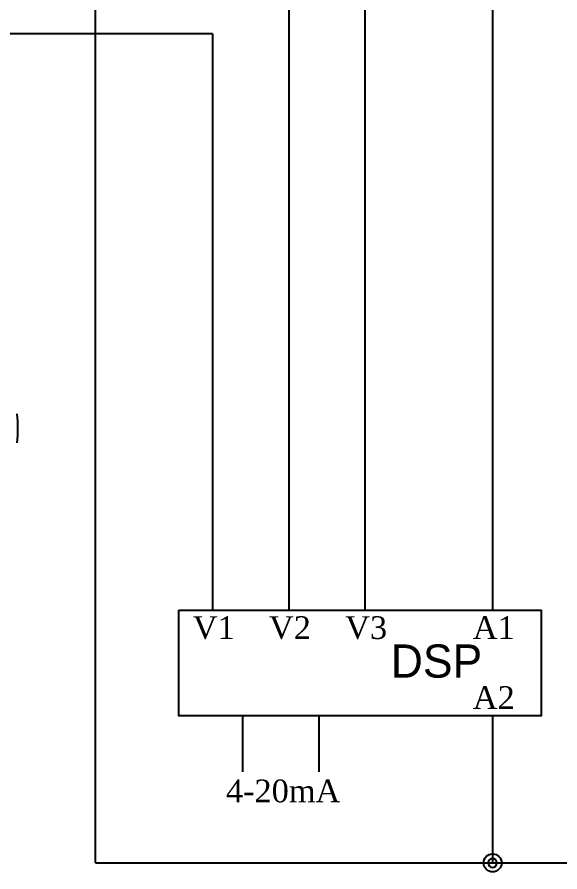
# Model space of a CAD drawing. Header units: millimetres. Extents: x 45 to 885, y 38 to 718.
# Drawn here: x 547.7 to 594.3, y 433.2 to 506.8 of the extents above; entities that cross this region are included whole.
import ezdxf

# ---------------------------------------------------------------- set-up
doc = ezdxf.new("R2010")
doc.units = ezdxf.units.MM
for name, color, linetype in [('02___PRT_ALL_AXES', 7, 'Continuous'), ('4', 133, 'Continuous'), ('ASHADE', 7, 'Continuous')]:
    doc.layers.add(name, color=color, linetype=linetype)
doc.styles.add('ghs', font='NGULIM.TTF')
doc.styles.add('HCM', font='batang.ttc')

msp = doc.modelspace()

# ---------------------------------------------------------------- linework, layer by layer
msp.add_lwpolyline([(561.566, 455.74), (592.708, 455.74), (592.708, 446.648), (561.566, 446.648)], close=True)
at = {"layer": '02___PRT_ALL_AXES', "color": 7, "linetype": 'Continuous'}
msp.add_arc((536.256, 471.393), 11.475, 353.7303, 6.2697, dxfattribs=at)
at = {"layer": '4', "color": 0}
msp.add_circle((588.528, 434.002), 0.772, dxfattribs=at)
at = {"layer": 'ASHADE', "ltscale": 2}
for p, q in [((588.528, 531.218), (588.528, 455.74)), ((554.403, 434.002), (554.403, 524.877)), ((588.528, 446.648), (588.528, 434.002)), ((554.403, 434.002), (636.288, 434.002))]:
    msp.add_line(p, q, dxfattribs=at)
at = {"layer": 'ASHADE', "color": 1, "ltscale": 2}
for p, q in [((577.556, 515.441), (577.556, 455.74)), ((571.008, 510.293), (571.008, 455.74)), ((564.46, 505.333), (564.46, 455.74))]:
    msp.add_line(p, q, dxfattribs=at)
at = {"layer": 'ASHADE', "color": 1, "linetype": 'ByBlock', "lineweight": 25, "ltscale": 2}
msp.add_line((564.46, 505.333), (528.327, 505.333), dxfattribs=at)
at = {"layer": 'ASHADE', "color": 3, "ltscale": 2}
for p, q in [((567.033, 446.648), (567.033, 441.845)), ((573.581, 446.648), (573.581, 441.845))]:
    msp.add_line(p, q, dxfattribs=at)
at = {"layer": 'ASHADE', "ltscale": 2}
for start, end in [(0, 180), (180, 0)]:
    msp.add_arc((588.528, 434.002), 0.381, start, end, dxfattribs=at)

# ---------------------------------------------------------------- texts
at = {"layer": 'ASHADE', "color": 0, "linetype": 'ByBlock', "lineweight": 25, "style": 'HCM'}
for s, p in [('V1', (562.76, 453.274)), ('V2', (569.308, 453.274)), ('V3', (575.856, 453.274)), ('A1', (586.828, 453.274)), ('A2', (586.828, 447.253)), ('4-20mA', (565.608, 439.219))]:
    msp.add_text(s, height=1.9534, dxfattribs=at).set_placement(p)
at = {"layer": 'ASHADE', "ltscale": 2, "style": 'ghs'}
msp.add_text('DSP', height=2.856, dxfattribs=at).set_placement((579.784, 449.945))

doc.saveas('drawing.dxf')
